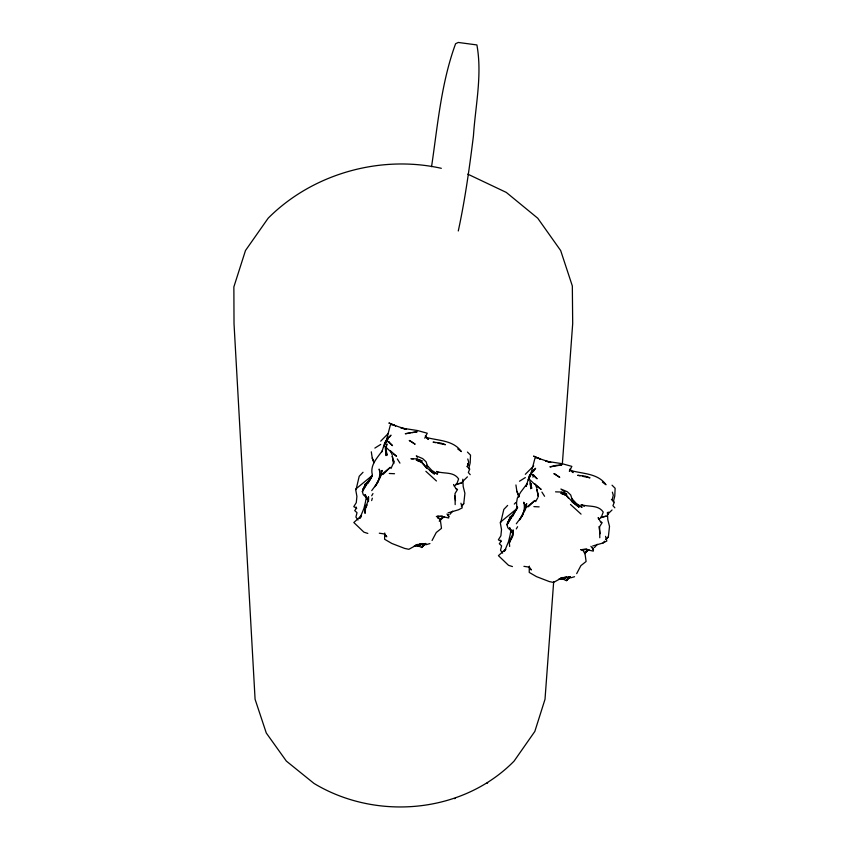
<?xml version="1.0" encoding="UTF-8"?>
<svg xmlns="http://www.w3.org/2000/svg" width="849" height="849" viewBox="0 0 849 849"><rect width="100%" height="100%" fill="white"/><g stroke="black" fill="none" stroke-linecap="round" stroke-linejoin="round"><path stroke-width="1.27" d="M368.477 501.536L368.487 496.761L368.445 500.04L364.709 509.453L365.059 513.348L365.845 505.176L364.709 509.453L367.214 504.975M513.083 535.878L513.093 529.903L513.051 533.183L509.315 542.596L509.665 546.491M386.115 451.297L386.072 455.595L385.807 448.092L385.626 451.222L387.123 455.213L386.465 451.647M467.714 463.681L467.693 466.027L468.68 462.111L467.767 458.991M384.746 533.013L384.597 539.264L391.867 543.477L404.708 548.433L408.857 549.303L417.888 544.347M529.351 566.156L529.214 572.406L536.472 576.62L549.314 581.576L553.463 582.446L562.494 577.49M553.686 581.576L545.005 699.311L534.828 731.445L514.08 761.118C462.482 813.607 376.213 820.983 313.992 783.425L286.357 761.097L266.289 733.016L255.082 699.279L234.016 323.596L233.868 286.888L245.488 250.519L268.167 218.193C312.528 173.684 380.203 154.698 441.321 168.304M562.356 463.851L572.693 323.628L572.332 285.964L560.669 250.561L537.746 218.225L506.28 192.405L467.799 174.151M510.122 541.821L510.451 538.319L509.315 542.596L512.456 537.003M530.519 485.278L530.731 483.368L530.678 488.737L530.466 483.251M461.474 506.301L463.756 503.669L464.902 493.29L463.204 486.541L462.79 479.229M606.09 539.444L608.362 536.812L609.508 526.433L607.81 519.684L607.396 512.371M431.557 166.669C437.681 125.482 441.162 83.053 455.595 43.734L458.258 42.45L476.894 44.933C482.381 74.85 475.429 105.754 473.445 135.798C469.486 167.678 465.072 199.547 458.28 230.97M456.062 488.95L453.546 484.492M600.678 522.093L598.152 517.635L598.8 519.163L601.23 517.497L603.225 512.053C598.014 504.402 588.506 507.267 581.141 504.582L584.292 506.407M366.354 496.898L367.575 499.785L365.006 494.553L366.354 496.898L365.441 502.173L363.903 508.53L359.849 518.261L361.387 516.489M510.96 530.041L512.18 532.928L509.612 527.707L510.96 530.041L510.047 535.316L508.509 541.683L504.455 551.415M386.475 446.33L386.9 443.889L386.348 445.99M378.495 480.895L382.103 470.431L379.768 477.605L374.982 486.689C378.686 481.892 380.989 475.069 379.1 469.094L380.161 471.216M468.722 468.733L470.166 462.928L470.526 455.128L467.438 452.061M613.328 501.876L614.772 496.071L615.132 488.271L612.044 485.204M394.329 461.103L391.028 468.446M612.299 499.17L613.286 495.254L612.384 492.144M608.117 514.261L608.669 512.106M381.88 451.901L384.608 443.189L386.412 440.238L390.296 425.253L391.75 424.447L406.13 429.297L400.972 427.981L417.453 430.528L427.249 433.223L424.776 438.19M526.168 486.233L529.214 476.331L531.018 473.381L534.912 458.396L536.356 457.59L550.736 462.44L545.578 461.124L562.07 463.681L571.855 466.377L569.392 471.344L569.891 469.115L573.096 472.617L570.645 470.484C582.828 473.965 597.898 473.158 606.006 484.747L602.355 482.094M371.66 500.57L372.34 498.172M526.21 486.244L526.942 483.877L520.522 492.399L517.317 498.204L516.532 502.767L516.924 507.744L512.7 516.266M356.081 489.565L359.201 476.278L363.022 472.277M500.687 522.708L503.818 509.421L507.638 505.431M532.917 477.17L533.639 475.111L532.196 474.506L537.13 478.794L533.639 475.111M517.328 506.736L516.542 508.922L500.22 522.337L501.515 529.585L500.889 535.783L498.384 539.805L501.324 541.439M432.067 540.495L436.269 532.503L441.501 528.333L440.451 520.84L437.904 516.436M576.683 573.637L580.875 565.657L586.107 561.486L585.057 553.983L582.51 549.579L580.939 549.696L586.107 549.547L593.313 551.128L592.899 547.902L593.525 549.834L590.925 546.3M379.79 478.242L381.381 474.623L390.317 467.311L382.92 474.559M524.406 511.385L525.998 507.766L534.923 500.454L528.311 506.789M386.55 440.96L383.684 446.807L386.9 439.124L391.007 435.155L389.818 436.8M531.156 474.103L528.29 479.961L531.516 472.267L535.613 468.298L533.236 471.598M372.456 475.546L368.084 483.113M439.273 521.275L440.323 519.227L443.475 516.967L440.164 520.554M535.634 501.6L537.778 497.716M371.682 495.784L372.976 493.577M516.298 528.927L517.582 526.72M372.371 475.493L364.115 486.742L366.407 484.163M386.486 440.801L385.223 442.817L389.426 436.471M531.103 473.944L529.829 475.971L534.032 469.624L532.302 472.108M425.232 543.477L421.804 547.499L417.644 545.599M569.838 576.62L566.41 580.642L562.25 578.742M382.337 450.734C377.327 457.77 369.867 465.103 372.308 474.602C370.811 481.256 364.476 485.204 362.374 491.624L363.255 494.649L365.951 497.249M371.713 490.626L378.07 481.988M516.319 523.78L522.676 515.131L526.709 503.574L524.374 510.748L519.588 519.843C523.302 515.035 525.595 508.211 523.716 502.237L525.298 505.431M386.497 440.631L384.608 443.189L387.823 439.4M531.103 473.784L529.214 476.331L530.827 474.442M425.052 543.519L421.804 547.499L424.744 544.464M569.658 576.662L566.41 580.642L569.35 577.607M449.885 514.398L452.687 511.14M594.491 547.541L597.293 544.283M380.713 441.162L388.131 433.595M525.319 474.304L533.724 465.868M592.655 546.024L603.045 542.957L604.562 541.206M511.777 516.447L508.721 519.885L517.657 507.532L506.991 524.767L507.861 527.791L511.469 531.262M461.432 506.216L463.756 503.669M606.037 539.359L608.362 536.812M584.77 553.707L588.081 550.11L584.94 552.37L589.121 549.77M514.303 504.083L515.863 502.481M359.679 517.741L361.271 516.139M504.285 550.895L505.877 549.282M462.217 481.924L467.417 476.851M607.693 514.229L612.033 509.994M361.557 515.545L353.831 522.517L363.903 532.164L367.819 533.427M505.208 549.558L498.437 555.66L508.509 565.307L512.435 566.57M371.926 475.78L355.604 489.183L356.909 496.442L356.283 502.64L353.778 506.662L356.718 508.296M367.596 482.264L364.805 484.567L366.768 483.166M511.268 516.171L509.411 517.71L511.385 516.309M366.704 482.837L368.54 481.425M454.194 486.021L456.624 484.354L458.619 478.91C453.408 471.248 443.9 474.124 436.535 471.439L438.636 472.649M426.357 543.997L423.142 544.729L425.37 543.519M374.865 448.081L380.723 444.409M519.482 481.224L525.34 477.562M440.323 519.227L444.515 516.627M569.976 576.673L567.748 577.872L570.178 577.193M603.045 542.957L606.812 541.025L605.549 536.345M561.539 577.967L559.64 578.922L566.824 577.171L564.659 577.331M486.583 783.447L487.676 782.927M454.597 798.665L455.287 798.347M418.461 545.684L422.006 544.018L425.582 543.784M563.067 578.827L566.623 577.161L570.199 576.927M561.582 577.904L558.854 579.145L562.685 579.326L566.166 577.564L563.725 577.511M448.049 512.881L458.439 509.814L462.206 507.882L460.943 503.202M429.944 543.572L426.24 544.634L419.077 544.389L421.56 544.421L418.069 546.183L414.248 546.003L416.976 544.761L415.023 545.78L422.218 544.018L418.971 544.262M574.55 576.715L570.846 577.776L563.694 577.532M456.178 484.461L461.93 482.932L455.987 484.132M600.784 517.614L606.547 516.086L600.593 517.274M410.035 432.958L405.291 433.743L417.146 431.77L412.402 432.566M442.478 516.096L436.333 516.553L441.501 516.394L448.697 517.986L448.293 514.749L448.909 516.68L446.967 514.038M580.939 549.696L587.084 549.239L582.51 549.579M555.543 491.847L561.56 492.049L566.824 494.182L561.497 492.378M389.267 473.487L394.541 473.721M533.883 506.63L539.147 506.874M413.314 458.916L410.927 458.704L416.955 458.906L422.218 461.039L416.891 459.235M379.301 533.193L383.992 533.894L386.762 536.791L384.799 534.117M523.918 566.336L528.598 567.036L531.368 569.934L529.405 567.27M437.893 443.146L445.385 444.685L440.864 443.072L433.075 442.149L435.484 442.647M582.499 476.3L589.991 477.828L585.47 476.225L577.691 475.291L580.1 475.79M426.028 437.341C438.222 440.822 453.281 440.005 461.389 451.604L457.738 448.951M577.585 505.155L582.096 507.256L576.365 503.468L571.61 498.395M432.969 472.002L437.49 474.113L431.748 470.325L426.994 465.252L427.694 466.854L426.113 461.824L422.706 458.609L416.297 455.881L417.358 457.282M565.094 492.261L560.902 489.035L567.312 491.762L570.719 494.967L572.311 499.997L575.622 503.701M600.742 521.679L602.143 522.623L599.627 526.688L599.797 537.757M456.136 488.536L457.537 489.48L455.022 493.545L455.181 504.603M536.547 485.989L541.153 489.427L535.05 483.941L536.823 488.048M393.777 454.215L396.547 456.274L390.444 450.798L392.206 454.894M572.173 502.035L579.092 507.224L571.642 501.154L566.463 495.36L560.86 493.216L566.103 495.37L568.639 498.331M429.541 470.367L434.486 474.071L427.036 468.011L421.847 462.217L416.254 460.062L421.497 462.227L426.569 468.149M581.056 514.123L570.475 504.433M436.439 480.98L425.858 471.291M426.845 438.052L428.48 439.464L425.285 435.962M534.764 484.365L529.808 479.696L530.232 484.365L531.729 488.355L530.848 483.601M391.039 452.029L385.202 446.553L385.626 451.222M611.418 499.467L614.347 502.215L612.936 505.633L614.835 507.808M466.801 466.313L469.73 469.062L468.33 472.49L470.219 474.665M502.608 553.134L500.517 550.205L501.621 545.833L499.318 543.753L501.069 541.418L500.73 540.134M358.002 519.991L355.911 517.062L357.015 512.679L354.712 510.599L356.463 508.275L356.124 506.991M541.906 492.08L544.57 496.283M397.3 458.938L399.953 463.13M437.628 516.659L438.328 517.996M515.927 484.97L516.871 491.284L519.27 496.336M371.31 451.827L372.255 458.142L374.186 462.185M516.871 491.284L518.866 497.153M372.255 458.142L373.857 462.832M598.938 526.635L600.116 533.724M454.724 495.848L455.51 500.581M438.02 515.99L438.095 518.506M363.181 488.568L362.374 491.624L366.556 484.482L363.181 488.568M507.798 521.721L506.991 524.767L511.162 517.625L507.798 521.721M556.042 465.464L549.897 466.886L561.751 464.912L556.042 465.464M554.641 473.869L553.845 473.615L559.746 477.35L554.641 473.869M410.035 440.727L409.239 440.472L415.14 444.207L410.035 440.727M540.187 458.959L533.681 456.21L540.187 458.959M395.581 425.805L389.075 423.067L395.581 425.805M389.033 441.968L387.59 441.353L392.525 445.64L389.033 441.968M537.735 493.173L536.833 489.088L538.308 496.75L537.735 493.173M393.129 460.031L392.227 455.945L393.703 463.607L393.129 460.031"/></g></svg>
